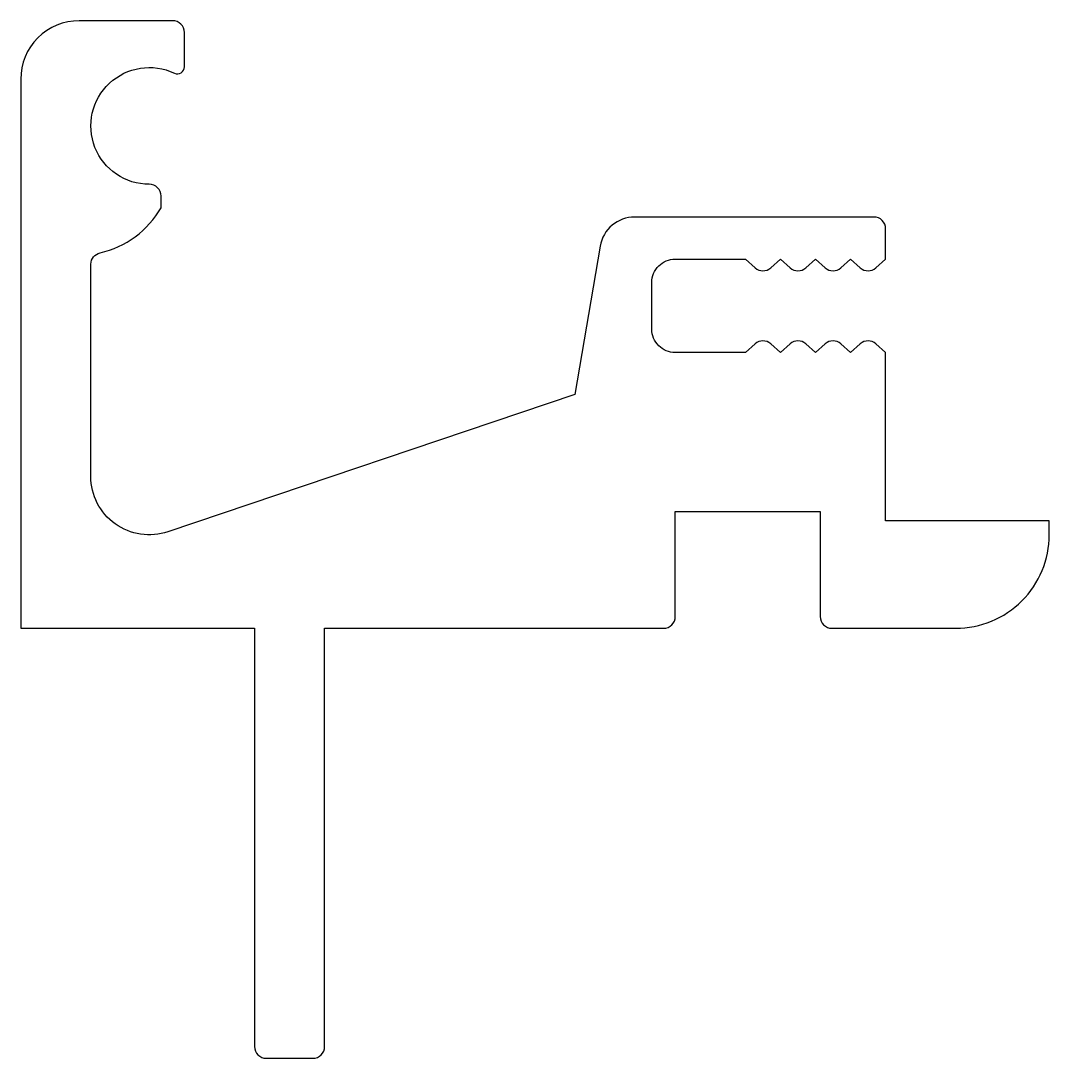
# Model space of a CAD drawing. Extents: x 12154.5 to 12198.5, y 103.3 to 147.7.
import ezdxf

# ---------------------------------------------------------------- set-up
doc = ezdxf.new("R2010")
doc.units = 0
doc.layers.get('0').update_dxf_attribs({"linetype": 'CONTINUOUS'})

msp = doc.modelspace()

# ---------------------------------------------------------------- linework, layer by layer
msp.add_lwpolyline([(12191.511, 137.534), (12191.511, 138.834, 0.414214), (12191.011, 139.334), (12180.776, 139.334, 0.36542), (12179.298, 138.087), (12178.211, 131.734), (12160.81, 125.865, -0.513036), (12157.511, 128.234), (12157.511, 137.313, -0.351237), (12157.902, 137.801, 0.212059), (12160.511, 139.734), (12160.511, 140.234, 0.414214), (12160.011, 140.734, -1.250181), (12161.083, 145.492, 0.55076), (12161.511, 145.764), (12161.511, 147.234, 0.414214), (12161.011, 147.734), (12157.011, 147.734, 0.414214), (12154.511, 145.234), (12154.511, 121.734), (12164.511, 121.734), (12164.511, 103.834, 0.414214), (12165.011, 103.334), (12167.011, 103.334, 0.414214), (12167.511, 103.834), (12167.511, 121.734), (12182.011, 121.734, 0.414214), (12182.511, 122.234), (12182.511, 126.734), (12188.711, 126.734), (12188.711, 122.234, 0.414214), (12189.211, 121.734), (12194.511, 121.734, 0.414214), (12198.511, 125.734), (12198.511, 126.334), (12191.511, 126.334), (12191.511, 133.534), (12191.094, 133.906, 0.381966), (12190.428, 133.906), (12190.011, 133.534), (12189.594, 133.906, 0.381966), (12188.928, 133.906), (12188.511, 133.534), (12188.094, 133.906, 0.381966), (12187.428, 133.906), (12187.011, 133.534), (12186.594, 133.906, 0.381966), (12185.928, 133.906), (12185.511, 133.534), (12182.511, 133.534, -0.414214), (12181.511, 134.534), (12181.511, 136.534, -0.414214), (12182.511, 137.534), (12185.511, 137.534), (12185.928, 137.161, 0.381966), (12186.594, 137.161), (12187.011, 137.534), (12187.428, 137.161, 0.381966), (12188.094, 137.161), (12188.511, 137.534), (12188.928, 137.161, 0.381966), (12189.594, 137.161), (12190.011, 137.534), (12190.428, 137.161, 0.381966), (12191.094, 137.161)], format="xyb", close=True)

doc.saveas('drawing.dxf')
